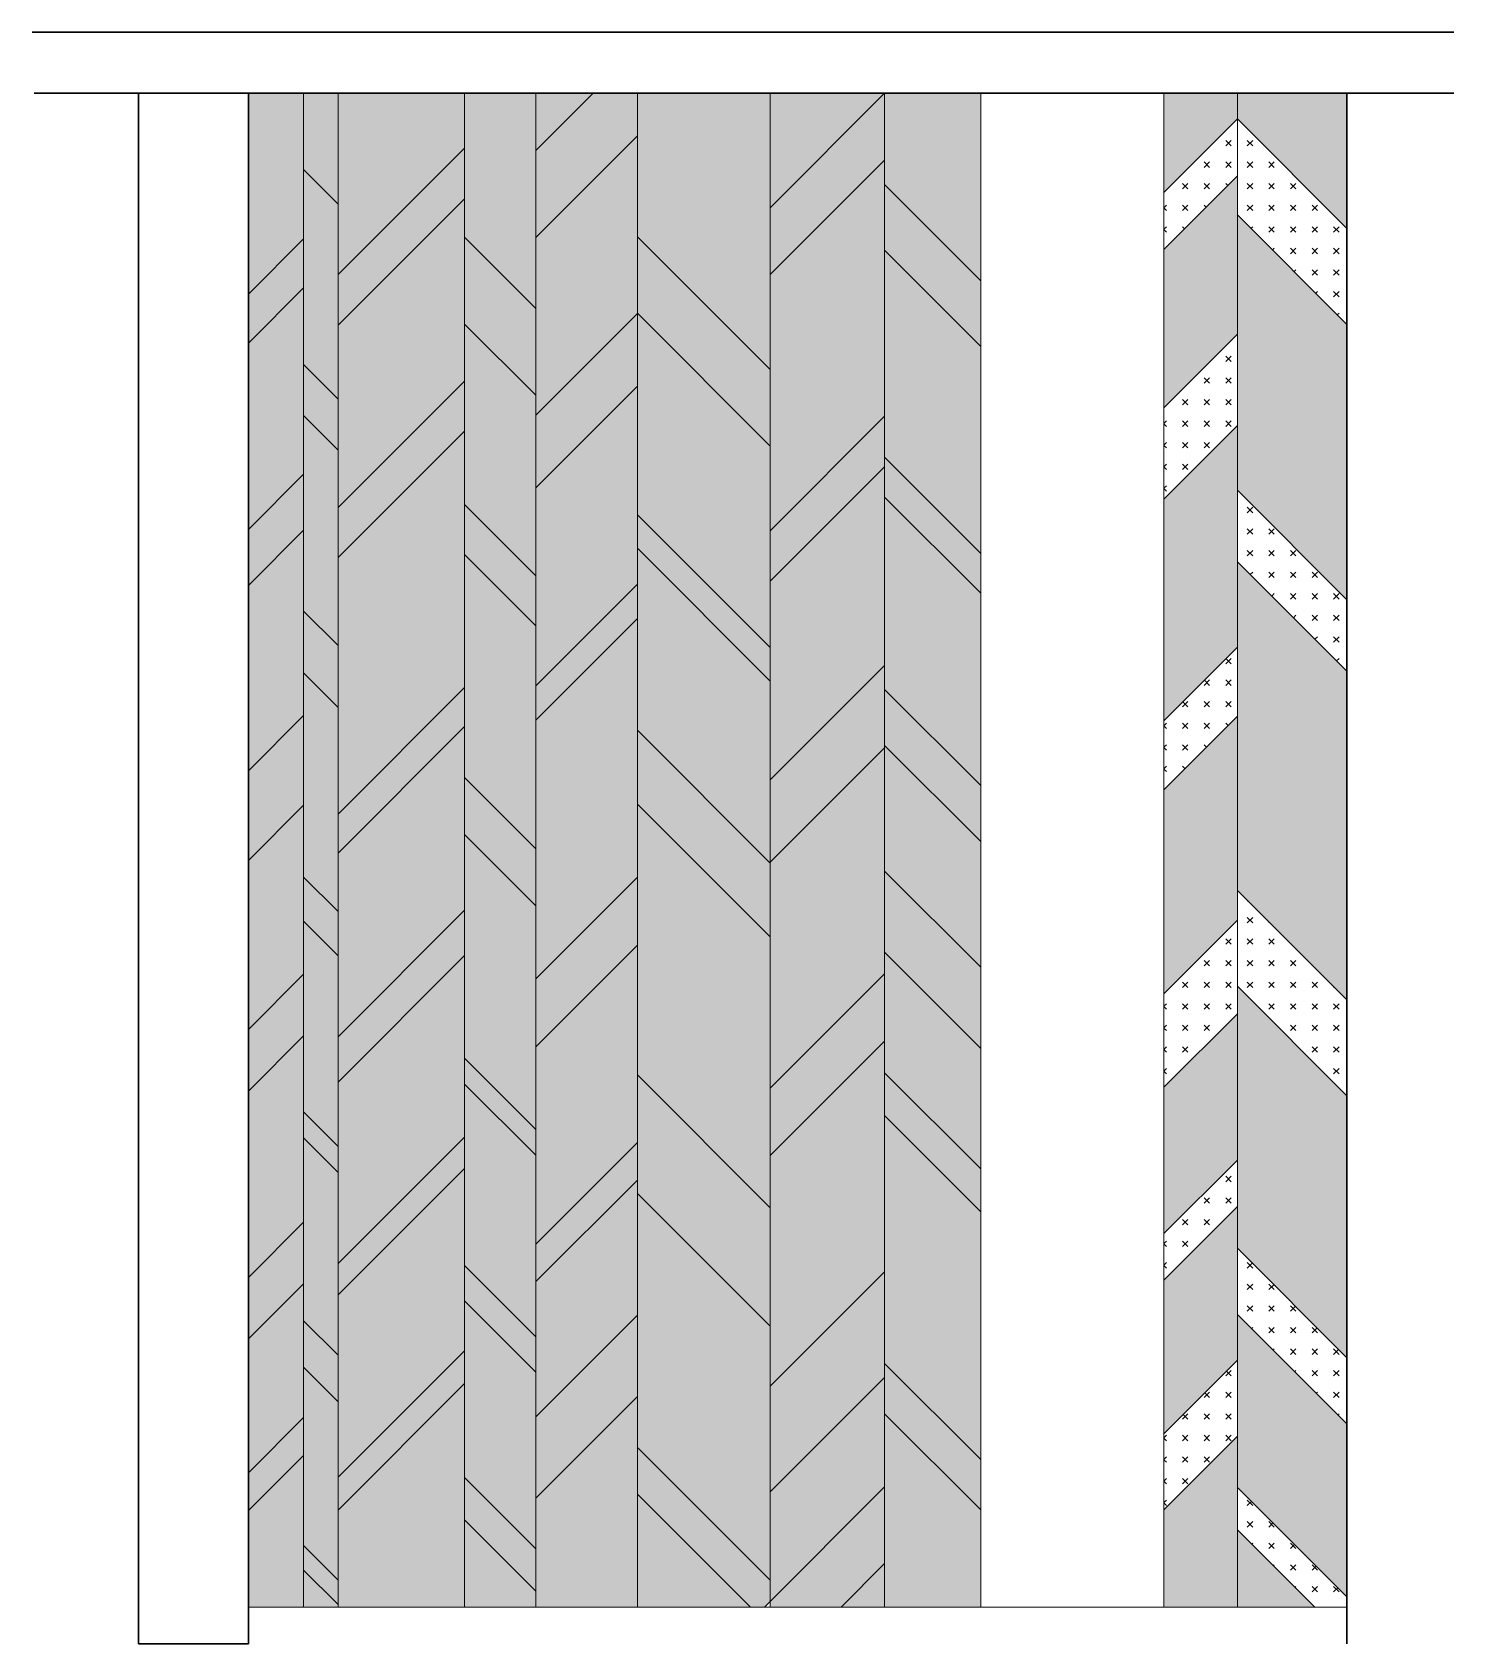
# Model space of a CAD drawing. Header units: millimetres. Extents: x 56222 to 3066687, y -650199 to -121287.
# Drawn here: x 149391.2 to 149507.7, y -181032.5 to -180900.5 of the extents above; entities that cross this region are included whole.
import ezdxf

# ---------------------------------------------------------------- set-up
doc = ezdxf.new("R2010")
doc.units = ezdxf.units.MM
doc.header["$MEASUREMENT"] = 0
for name, color, linetype, lineweight in [('FIRST FLOOR ( DW_RAIL )', 7, 'Continuous', 9), ('FURNI', 25, 'Continuous', 5), ('FURNITURE', 32, 'Continuous', 9), ('SECTION ( SLAB PLine )', 104, 'Continuous', 30), ('XX~SLAB ( BEAM )~ ( DIM )', 7, 'Continuous', 9)]:
    doc.layers.add(name, color=color, linetype=linetype, lineweight=lineweight)
doc.layers.add('hatch', color=250, linetype='Continuous', lineweight=9, transparency=0.5)
pattern_1 = [(45, (586.4676, 243.8579), (0, 1.767766953), [0.625, -1.875]), (135, (586.9095, 243.8579), (-1.767766953, 1e-16), [0.625, -1.875])]

msp = doc.modelspace()

# ---------------------------------------------------------------- hatches: boundary and pattern name
at = {"layer": 'FURNITURE', "lineweight": 0, "true_color": 0xc2cd98, "transparency": 33554633}
h = msp.add_hatch(color=9, dxfattribs=at)
h.dxf.hatch_style = 1
h.paths.add_polyline_path([(149413.4713, -180905.5258), (149408.9419, -180905.5258), (149408.9419, -180921.9689), (149413.4713, -180917.4396)])
h.paths.add_polyline_path([(149413.4713, -180921.4699), (149408.9419, -180925.9993), (149408.9419, -180941.2584), (149413.4713, -180936.729)])
h.paths.add_polyline_path([(149413.4713, -180941.313), (149408.9419, -180945.8424), (149408.9419, -180961.0186), (149413.4713, -180956.4892)])
h.paths.add_polyline_path([(149413.4713, -180963.831), (149408.9419, -180968.3604), (149408.9419, -180982.2082), (149413.4713, -180977.6788)])
h.paths.add_polyline_path([(149413.4713, -180982.7275), (149408.9419, -180987.2569), (149408.9419, -181002.5115), (149413.4713, -180997.9821)])
h.paths.add_polyline_path([(149413.4713, -181003.0308), (149408.9419, -181007.5602), (149408.9419, -181018.5121), (149413.4713, -181013.9827)])
h.paths.add_polyline_path([(149413.4713, -181017.094), (149408.9419, -181021.6234), (149408.9419, -181029.5258), (149413.4713, -181029.5258)])
h.paths.add_polyline_path([(149426.6562, -181011.2149), (149416.2998, -181021.5714), (149416.2998, -181029.5258), (149426.6562, -181029.5258)])
h.paths.add_polyline_path([(149426.6562, -180993.599), (149416.2998, -181003.9555), (149416.2998, -181018.8851), (149426.6562, -181008.5286)])
h.paths.add_polyline_path([(149426.6562, -180991.0271), (149426.6562, -180976.1571), (149416.2998, -180986.5136), (149416.2998, -181001.3835)])
h.paths.add_polyline_path([(149426.6562, -180957.4064), (149416.2998, -180967.7628), (149416.2998, -180982.8009), (149426.6562, -180972.4444)])
h.paths.add_polyline_path([(149416.2998, -180976.174), (149413.4713, -180973.3455), (149413.4713, -180977.6788), (149413.4713, -180988.9545), (149416.2998, -180991.783)])
h.paths.add_polyline_path([(149416.2998, -180955.8358), (149413.4713, -180953.0073), (149413.4713, -180956.4892), (149413.4713, -180969.7222), (149416.2998, -180972.5507)])
h.paths.add_polyline_path([(149426.6562, -180933.1973), (149416.2998, -180943.5538), (149416.2998, -180964.5632), (149426.6562, -180954.2067)])
h.paths.add_polyline_path([(149426.6562, -180914.1758), (149416.2998, -180924.5323), (149416.2998, -180939.4603), (149426.6562, -180929.1039)])
h.paths.add_polyline_path([(149426.6562, -180910.0118), (149426.6562, -180905.5258), (149416.2998, -180905.5258), (149416.2998, -180920.3682)])
h.paths.add_polyline_path([(149416.2998, -180914.6073), (149413.4713, -180911.7788), (149413.4713, -180917.4396), (149413.4713, -180927.7544), (149416.2998, -180930.5828)])
h.paths.add_polyline_path([(149416.2998, -180934.7469), (149413.4713, -180931.9184), (149413.4713, -180936.729), (149413.4713, -180947.9401), (149416.2998, -180950.7686)])
h.paths.add_polyline_path([(149416.2998, -180993.9198), (149413.4713, -180991.0914), (149413.4713, -180997.9821), (149413.4713, -181006.0638), (149416.2998, -181008.8922)])
h.paths.add_polyline_path([(149416.2998, -181012.6992), (149413.4713, -181009.8708), (149413.4713, -181013.9827), (149413.4713, -181024.4876), (149416.2998, -181027.316)])
h.paths.add_polyline_path([(149413.4713, -181026.4884), (149413.4713, -181029.5258), (149416.2998, -181029.5258), (149416.2998, -181029.3169)])
h.paths.add_polyline_path([(149432.4942, -181028.2241), (149426.6562, -181022.3861), (149426.6562, -181029.5258), (149432.4942, -181029.5258)])
h.paths.add_polyline_path([(149432.4942, -181010.2765), (149426.6562, -181004.4386), (149426.6562, -181018.9199), (149432.4942, -181024.7579)])
h.paths.add_polyline_path([(149440.82, -181012.2666), (149432.4942, -181020.5924), (149432.4942, -181029.5258), (149440.82, -181029.5258)])
h.paths.add_polyline_path([(149440.82, -181020.2701), (149440.82, -181029.5258), (149450.0758, -181029.5258)])
h.paths.add_polyline_path([(149451.6992, -181006.5189), (149440.82, -180995.6398), (149440.82, -181016.4471), (149451.6992, -181027.3263)])
h.paths.add_polyline_path([(149440.82, -180994.5398), (149432.4942, -181002.8657), (149432.4942, -181013.9449), (149440.82, -181005.6191)])
h.paths.add_polyline_path([(149432.4942, -180992.514), (149426.6562, -180986.676), (149426.6562, -181001.55), (149432.4942, -181007.388)])
h.paths.add_polyline_path([(149440.82, -180975.2949), (149432.4942, -180983.6207), (149432.4942, -180999.7976), (149440.82, -180991.4718)])
h.paths.add_polyline_path([(149451.6992, -180974.622), (149440.82, -180963.7428), (149440.82, -180985.9351), (149451.6992, -180996.8142)])
h.paths.add_polyline_path([(149432.4942, -180972.0723), (149426.6562, -180966.2343), (149426.6562, -180984.5578), (149432.4942, -180990.3957)])
h.paths.add_polyline_path([(149432.4942, -180949.1507), (149426.6562, -180943.3127), (149426.6562, -180961.5767), (149432.4942, -180967.4146)])
h.paths.add_polyline_path([(149440.82, -180948.5514), (149432.4942, -180956.8772), (149432.4942, -180978.0696), (149440.82, -180969.7438)])
h.paths.add_polyline_path([(149440.82, -180942.7976), (149440.82, -180957.7003), (149451.6637, -180968.5439), (149451.6992, -180968.5084), (149451.6992, -180953.6767)])
h.paths.add_polyline_path([(149440.8278, -180923.5488), (149440.82, -180923.5567), (149440.82, -180940.0509), (149451.6992, -180950.9301), (149451.6992, -180934.4202)])
h.paths.add_polyline_path([(149440.82, -180929.5151), (149432.4942, -180937.841), (149432.4942, -180954.0501), (149440.82, -180945.7243)])
h.paths.add_polyline_path([(149432.4942, -180930.2644), (149426.6562, -180924.4264), (149426.6562, -180939.2192), (149432.4942, -180945.0572)])
h = msp.add_hatch(color=9, dxfattribs=at)
h.dxf.hatch_style = 1
h.paths.add_polyline_path([(149432.4942, -180905.5258), (149426.6562, -180905.5258), (149426.6562, -180917.3133), (149432.4942, -180923.1513)])
h.paths.add_polyline_path([(149451.6992, -180905.5258), (149440.82, -180905.5258), (149440.82, -180917.2831), (149451.6992, -180928.1623)])
h.paths.add_polyline_path([(149440.82, -180909.0008), (149432.4942, -180917.3266), (149432.4942, -180931.8825), (149440.82, -180923.5567)])
h.paths.add_polyline_path([(149437.1819, -180905.5258), (149432.4942, -180905.5258), (149432.4942, -180910.2135)])
h.paths.add_polyline_path([(149461.0694, -180911.004), (149451.6992, -180920.3742), (149451.6992, -180941.3563), (149461.0694, -180931.9861)])
h.paths.add_polyline_path([(149468.9419, -180926.2579), (149461.0694, -180918.3854), (149461.0694, -180931.9861), (149461.0694, -180935.3428), (149468.9419, -180943.2153)])
h.paths.add_polyline_path([(149461.0694, -180936.1289), (149451.6992, -180945.4991), (149451.6992, -180961.7615), (149461.0694, -180952.3913)])
h.paths.add_polyline_path([(149468.9419, -180946.4792), (149461.0694, -180938.6067), (149461.0694, -180954.3506), (149468.9419, -180962.2231)])
h.paths.add_polyline_path([(149461.0694, -180959.1381), (149451.6992, -180968.5084), (149451.6992, -180987.0267), (149461.0694, -180977.6565)])
h.paths.add_polyline_path([(149461.0694, -180958.9443), (149461.0694, -180969.2404), (149468.9419, -180977.1129), (149468.9419, -180966.8168)])
h.paths.add_polyline_path([(149461.0694, -180983.1623), (149451.6992, -180992.5325), (149451.6992, -181011.4377), (149461.0694, -181002.0675)])
h.paths.add_polyline_path([(149468.9419, -180997.1335), (149461.0694, -180989.261), (149461.0694, -181009.5699), (149468.9419, -181017.4424)])
h.paths.add_polyline_path([(149461.0694, -181010.7082), (149451.6992, -181020.0784), (149451.6992, -181029.0538), (149461.0694, -181019.6836)])
h.paths.add_polyline_path([(149461.0694, -181025.957), (149457.5006, -181029.5258), (149461.0694, -181029.5258)])
h.paths.add_polyline_path([(149468.9419, -181021.5525), (149461.0694, -181013.68), (149461.0694, -181029.5258), (149468.9419, -181029.5258)])
h.paths.add_polyline_path([(149468.9419, -180983.7617), (149461.0694, -180975.8892), (149461.0694, -180985.7554), (149468.9419, -180993.6279)])
h.paths.add_polyline_path([(149461.0694, -180905.5258), (149451.6992, -180905.5258), (149451.6992, -180914.896)])
h = msp.add_hatch(color=9, dxfattribs=at)
h.dxf.hatch_style = 1
h.paths.add_polyline_path([(149468.9419, -180905.5258), (149461.0694, -180905.5258), (149461.0694, -180913.0057), (149468.9419, -180920.8782)])
h = msp.add_hatch(color=9, dxfattribs=at)
h.dxf.hatch_style = 1
h.paths.add_polyline_path([(149489.9653, -181015.5291), (149483.9419, -181021.5525), (149483.9419, -181029.5258), (149489.9653, -181029.5258)])
h.paths.add_polyline_path([(149489.9653, -181023.1867), (149489.9653, -181029.5258), (149496.3044, -181029.5258)])
h.paths.add_polyline_path([(149498.9419, -181014.5227), (149489.9653, -181005.546), (149489.9653, -181019.7156), (149498.9419, -181028.6922)])
h.paths.add_polyline_path([(149489.9653, -180996.712), (149483.9419, -181002.7354), (149483.9419, -181015.3328), (149489.9653, -181009.3094)])
h.paths.add_polyline_path([(149498.9419, -180987.6485), (149489.9653, -180978.6719), (149489.9653, -181000.1202), (149498.9419, -181009.0968)])
h.paths.add_polyline_path([(149489.9653, -180980.9164), (149483.9419, -180986.9398), (149483.9419, -180998.9242), (149489.9653, -180992.9009)])
h.paths.add_polyline_path([(149489.9653, -180956.5556), (149483.9419, -180962.579), (149483.9419, -180979.2881), (149489.9653, -180973.2647)])
h.paths.add_polyline_path([(149498.9419, -180952.8719), (149489.9653, -180943.8952), (149489.9653, -180970.815), (149498.9419, -180979.7917)])
h.paths.add_polyline_path([(149498.9419, -180924.457), (149489.9653, -180915.4803), (149489.9653, -180938.0484), (149498.9419, -180947.025)])
h.paths.add_polyline_path([(149489.9653, -180932.7501), (149483.9419, -180938.7734), (149483.9419, -180956.9236), (149489.9653, -180950.9003)])
h.paths.add_polyline_path([(149489.9653, -180912.2901), (149483.9419, -180918.3134), (149483.9419, -180931.2881), (149489.9653, -180925.2647)])
h.paths.add_polyline_path([(149498.9419, -180905.5258), (149489.9653, -180905.5258), (149489.9653, -180907.6324), (149498.9419, -180916.6091)])
h.paths.add_polyline_path([(149489.9653, -180905.5258), (149483.9419, -180905.5258), (149483.9419, -180913.6558), (149489.9653, -180907.6324)])
at = {"layer": 'hatch', "lineweight": 0, "true_color": 0x7aafdf, "transparency": 33554687}
h = msp.add_hatch(dxfattribs=at)
h.set_pattern_fill('CROSS', color=143, scale=5, angle=45)
h.set_pattern_definition(pattern_1)
h.paths.add_polyline_path([(149413.4713, -181017.094), (149413.4713, -181013.9827), (149408.9419, -181018.5121), (149408.9419, -181021.6234)])
h.paths.add_polyline_path([(149416.2998, -181008.8922), (149413.4713, -181006.0638), (149413.4713, -181009.8708), (149416.2998, -181012.6992)])
h.paths.add_polyline_path([(149426.6562, -181011.2149), (149426.6562, -181008.5286), (149416.2998, -181018.8851), (149416.2998, -181021.5714)])
h.paths.add_polyline_path([(149416.2998, -181027.316), (149413.4713, -181024.4876), (149413.4713, -181026.4884), (149416.2998, -181029.3169)])
h.paths.add_polyline_path([(149426.6562, -181018.9199), (149426.6562, -181022.3861), (149432.4942, -181028.2241), (149432.4942, -181024.7579)])
h.paths.add_polyline_path([(149440.82, -181012.2666), (149440.82, -181005.6191), (149432.4942, -181013.9449), (149432.4942, -181020.5924)])
h.paths.add_polyline_path([(149440.82, -181016.4471), (149440.82, -181020.2701), (149450.0758, -181029.5258), (149451.2272, -181029.5258), (149451.6992, -181029.0538), (149451.6992, -181027.3263)])
h.paths.add_polyline_path([(149461.0694, -181025.957), (149461.0694, -181019.6836), (149451.6992, -181029.0538), (149451.6992, -181029.5258), (149457.5006, -181029.5258)])
h.paths.add_polyline_path([(149461.0694, -181009.5699), (149461.0694, -181013.68), (149468.9419, -181021.5525), (149468.9419, -181017.4424)])
h.paths.add_polyline_path([(149461.0694, -181002.0675), (149451.6992, -181011.4377), (149451.6992, -181020.0784), (149461.0694, -181010.7082)])
h.paths.add_polyline_path([(149440.82, -180985.9351), (149440.82, -180995.6398), (149451.6992, -181006.5189), (149451.6992, -180996.8142)])
h.paths.add_polyline_path([(149440.82, -180994.5398), (149440.82, -180991.4718), (149432.4942, -180999.7976), (149432.4942, -181002.8657)])
h.paths.add_polyline_path([(149426.6562, -181001.55), (149426.6562, -181004.4386), (149432.4942, -181010.2765), (149432.4942, -181007.388)])
h.paths.add_polyline_path([(149426.6562, -180993.599), (149426.6562, -180991.0271), (149416.2998, -181001.3835), (149416.2998, -181003.9555)])
h.paths.add_polyline_path([(149413.4713, -180997.9821), (149408.9419, -181002.5115), (149408.9419, -181007.5602), (149413.4713, -181003.0308)])
h.paths.add_polyline_path([(149413.4713, -180988.9545), (149413.4713, -180991.0914), (149416.2998, -180993.9198), (149416.2998, -180991.783)])
h.paths.add_polyline_path([(149413.4713, -180977.6788), (149408.9419, -180982.2082), (149408.9419, -180987.2569), (149413.4713, -180982.7275)])
h.paths.add_polyline_path([(149426.6562, -180976.1571), (149426.6562, -180972.4444), (149416.2998, -180982.8009), (149416.2998, -180986.5136)])
h.paths.add_polyline_path([(149426.6562, -180984.5578), (149426.6562, -180986.676), (149432.4942, -180992.514), (149432.4942, -180990.3957)])
h.paths.add_polyline_path([(149440.82, -180975.2949), (149440.82, -180969.7438), (149432.4942, -180978.0696), (149432.4942, -180983.6207)])
h.paths.add_polyline_path([(149461.0694, -180983.1623), (149461.0694, -180977.6565), (149451.6992, -180987.0267), (149451.6992, -180992.5325)])
h.paths.add_polyline_path([(149461.0694, -180985.7554), (149461.0694, -180989.261), (149468.9419, -180997.1335), (149468.9419, -180993.6279)])
h.paths.add_polyline_path([(149468.9419, -180977.1129), (149461.0694, -180969.2404), (149461.0694, -180975.8892), (149468.9419, -180983.7617)])
h.paths.add_polyline_path([(149461.0694, -180954.3506), (149461.0694, -180958.9443), (149468.9419, -180966.8168), (149468.9419, -180962.2231)])
h.paths.add_polyline_path([(149461.0694, -180952.3913), (149451.6992, -180961.7615), (149451.6992, -180968.5084), (149461.0694, -180959.1381)])
h.paths.add_polyline_path([(149440.82, -180957.7003), (149440.82, -180963.7428), (149451.6992, -180974.622), (149451.6992, -180968.5794)])
h.paths.add_polyline_path([(149432.4942, -180967.4146), (149426.6562, -180961.5767), (149426.6562, -180966.2343), (149432.4942, -180972.0723)])
h.paths.add_polyline_path([(149426.6562, -180957.4064), (149426.6562, -180954.2067), (149416.2998, -180964.5632), (149416.2998, -180967.7628)])
h.paths.add_polyline_path([(149413.4713, -180956.4892), (149408.9419, -180961.0186), (149408.9419, -180968.3604), (149413.4713, -180963.831)])
h.paths.add_polyline_path([(149416.2998, -180950.7686), (149413.4713, -180947.9401), (149413.4713, -180953.0073), (149416.2998, -180955.8358)])
h.paths.add_polyline_path([(149413.4713, -180936.729), (149408.9419, -180941.2584), (149408.9419, -180945.8424), (149413.4713, -180941.313)])
h.paths.add_polyline_path([(149426.6562, -180933.1973), (149426.6562, -180929.1039), (149416.2998, -180939.4603), (149416.2998, -180943.5538)])
h.paths.add_polyline_path([(149426.6562, -180939.2192), (149426.6562, -180943.3127), (149432.4942, -180949.1507), (149432.4942, -180945.0572)])
h.paths.add_polyline_path([(149440.82, -180948.5514), (149440.82, -180945.7243), (149432.4942, -180954.0501), (149432.4942, -180956.8772)])
h.paths.add_polyline_path([(149440.82, -180940.0509), (149440.82, -180942.7976), (149451.6992, -180953.6767), (149451.6992, -180950.9301)])
h.paths.add_polyline_path([(149461.0694, -180936.1289), (149461.0694, -180931.9861), (149451.6992, -180941.3563), (149451.6992, -180945.4991)])
h.paths.add_polyline_path([(149461.0694, -180935.3428), (149461.0694, -180938.6067), (149468.9419, -180946.4792), (149468.9419, -180943.2153)])
h.paths.add_polyline_path([(149440.82, -180917.2831), (149440.82, -180923.541), (149451.6992, -180934.4202), (149451.6992, -180928.1623)])
h.paths.add_polyline_path([(149461.0694, -180911.004), (149461.0694, -180905.5258), (149451.6992, -180914.896), (149451.6992, -180920.3742)])
h.paths.add_polyline_path([(149461.0694, -180913.0057), (149461.0694, -180918.3854), (149468.9419, -180926.2579), (149468.9419, -180920.8782)])
h.paths.add_polyline_path([(149440.82, -180929.5151), (149440.82, -180923.5567), (149432.4942, -180931.8825), (149432.4942, -180937.841)])
h.paths.add_polyline_path([(149426.6562, -180917.3133), (149426.6562, -180924.4264), (149432.4942, -180930.2644), (149432.4942, -180923.1513)])
h.paths.add_polyline_path([(149440.82, -180909.0008), (149440.82, -180905.5258), (149437.1819, -180905.5258), (149432.4942, -180910.2135), (149432.4942, -180917.3266)])
h.paths.add_polyline_path([(149426.6562, -180914.1758), (149426.6562, -180910.0118), (149416.2998, -180920.3682), (149416.2998, -180924.5323)])
h.paths.add_polyline_path([(149416.2998, -180905.5258), (149413.4713, -180905.5258), (149413.4713, -180911.7788), (149416.2998, -180914.6073)])
h.paths.add_polyline_path([(149413.4713, -180921.4699), (149413.4713, -180917.4396), (149408.9419, -180921.9689), (149408.9419, -180925.9993)])
h.paths.add_polyline_path([(149413.4713, -180927.7544), (149413.4713, -180931.9184), (149416.2998, -180934.7469), (149416.2998, -180930.5828)])
h.paths.add_polyline_path([(149416.2998, -180972.5507), (149413.4713, -180969.7222), (149413.4713, -180973.3455), (149416.2998, -180976.174)])
h = msp.add_hatch(dxfattribs=at)
h.set_pattern_fill('CROSS', color=143, scale=5, angle=45)
h.set_pattern_definition(pattern_1)
h.paths.add_polyline_path([(149489.9653, -180912.2901), (149489.9653, -180907.6324), (149483.9419, -180913.6558), (149483.9419, -180918.3134)])
h.paths.add_polyline_path([(149498.9419, -180916.6091), (149489.9653, -180907.6324), (149489.9653, -180915.4803), (149498.9419, -180924.457)])
h.paths.add_polyline_path([(149489.9653, -180925.2647), (149483.9419, -180931.2881), (149483.9419, -180938.7734), (149489.9653, -180932.7501)])
h.paths.add_polyline_path([(149489.9653, -180938.0484), (149489.9653, -180943.8952), (149498.9419, -180952.8719), (149498.9419, -180947.025)])
h.paths.add_polyline_path([(149489.9653, -180950.9003), (149483.9419, -180956.9236), (149483.9419, -180962.579), (149489.9653, -180956.5556)])
h.paths.add_polyline_path([(149498.9419, -180979.7917), (149489.9653, -180970.815), (149489.9653, -180978.6719), (149498.9419, -180987.6485)])
h.paths.add_polyline_path([(149489.9653, -180973.2647), (149483.9419, -180979.2881), (149483.9419, -180986.9398), (149489.9653, -180980.9164)])
h.paths.add_polyline_path([(149489.9653, -181000.1202), (149489.9653, -181005.546), (149498.9419, -181014.5227), (149498.9419, -181009.0968)])
h.paths.add_polyline_path([(149489.9653, -180996.712), (149489.9653, -180992.9009), (149483.9419, -180998.9242), (149483.9419, -181002.7354)])
h.paths.add_polyline_path([(149489.9653, -181009.3094), (149483.9419, -181015.3328), (149483.9419, -181021.5525), (149489.9653, -181015.5291)])
h.paths.add_polyline_path([(149489.9653, -181019.7156), (149489.9653, -181023.1867), (149496.3044, -181029.5258), (149498.9419, -181029.5258), (149498.9419, -181028.6922)])

# ---------------------------------------------------------------- linework, layer by layer
at = {"layer": 'FIRST FLOOR ( DW_RAIL )', "lineweight": 0, "transparency": 33554633}
for p, q in [((149413.4713, -180905.5258), (149413.4713, -181029.5258)), ((149416.2998, -180905.5258), (149416.2998, -181029.5258)), ((149426.6562, -180905.5258), (149426.6562, -181029.5258)), ((149432.4942, -180905.5258), (149432.4942, -181029.5258)), ((149437.1819, -180905.5258), (149432.4942, -180910.2135)), ((149440.82, -180905.5258), (149440.82, -181029.5258)), ((149451.6992, -180905.5258), (149451.6992, -181029.5258)), ((149461.0694, -180905.5258), (149451.6992, -180914.896)), ((149461.0694, -180905.5258), (149461.0694, -181029.5258)), ((149468.9419, -180905.5258), (149468.9419, -181029.5258)), ((149489.9653, -180907.6324), (149483.9419, -180913.6558)), ((149489.9653, -180907.6324), (149498.9419, -180916.6091)), ((149440.82, -180909.0008), (149432.4942, -180917.3266)), ((149426.6562, -180910.0118), (149416.2998, -180920.3682)), ((149461.0694, -180911.004), (149451.6992, -180920.3742)), ((149413.4713, -180911.7788), (149416.2998, -180914.6073)), ((149489.9653, -180912.2901), (149483.9419, -180918.3134)), ((149461.0694, -180913.0057), (149468.9419, -180920.8782)), ((149426.6562, -180914.1758), (149416.2998, -180924.5323)), ((149489.9653, -180915.4803), (149498.9419, -180924.457)), ((149413.4713, -180917.4396), (149408.9419, -180921.9689)), ((149426.6562, -180917.3133), (149432.4942, -180923.1513)), ((149440.82, -180917.2831), (149451.6992, -180928.1623)), ((149461.0694, -180918.3854), (149468.9419, -180926.2579)), ((149413.4713, -180921.4699), (149408.9419, -180925.9993)), ((149426.6562, -180924.4264), (149432.4942, -180930.2644)), ((149440.82, -180923.5567), (149432.4942, -180931.8825)), ((149440.82, -180923.541), (149451.6992, -180934.4202)), ((149489.9653, -180925.2647), (149483.9419, -180931.2881)), ((149413.4713, -180927.7544), (149416.2998, -180930.5828)), ((149426.6562, -180929.1039), (149416.2998, -180939.4603)), ((149440.82, -180929.5151), (149432.4942, -180937.841)), ((149413.4713, -180931.9184), (149416.2998, -180934.7469)), ((149461.0694, -180931.9861), (149451.6992, -180941.3563)), ((149426.6562, -180933.1973), (149416.2998, -180943.5538)), ((149489.9653, -180932.7501), (149483.9419, -180938.7734)), ((149461.0694, -180936.1289), (149451.6992, -180945.4991)), ((149461.0694, -180935.3428), (149468.9419, -180943.2153)), ((149413.4713, -180936.729), (149408.9419, -180941.2584)), ((149461.0694, -180938.6067), (149468.9419, -180946.4792)), ((149489.9653, -180938.0484), (149498.9419, -180947.025)), ((149426.6562, -180939.2192), (149432.4942, -180945.0572)), ((149440.82, -180940.0509), (149451.6992, -180950.9301)), ((149413.4713, -180941.313), (149408.9419, -180945.8424)), ((149440.82, -180942.7976), (149451.6992, -180953.6767)), ((149426.6562, -180943.3127), (149432.4942, -180949.1507)), ((149489.9653, -180943.8952), (149498.9419, -180952.8719)), ((149440.82, -180945.7243), (149432.4942, -180954.0501)), ((149413.4713, -180947.9401), (149416.2998, -180950.7686)), ((149440.82, -180948.5514), (149432.4942, -180956.8772)), ((149489.9653, -180950.9003), (149483.9419, -180956.9236)), ((149413.4713, -180953.0073), (149416.2998, -180955.8358)), ((149461.0694, -180952.3913), (149451.6992, -180961.7615)), ((149426.6562, -180954.2067), (149416.2998, -180964.5632)), ((149461.0694, -180954.3506), (149468.9419, -180962.2231)), ((149413.4713, -180956.4892), (149408.9419, -180961.0186)), ((149426.6562, -180957.4064), (149416.2998, -180967.7628)), ((149489.9653, -180956.5556), (149483.9419, -180962.579)), ((149440.82, -180957.7003), (149451.6992, -180968.5794)), ((149461.0694, -180959.1381), (149451.6992, -180968.5084)), ((149461.0694, -180958.9443), (149468.9419, -180966.8168)), ((149426.6562, -180961.5767), (149432.4942, -180967.4146)), ((149413.4713, -180963.831), (149408.9419, -180968.3604)), ((149440.82, -180963.7428), (149451.6992, -180974.622)), ((149426.6562, -180966.2343), (149432.4942, -180972.0723)), ((149461.0694, -180969.2404), (149468.9419, -180977.1129)), ((149413.4713, -180969.7222), (149416.2998, -180972.5507)), ((149440.82, -180969.7438), (149432.4942, -180978.0696)), ((149489.9653, -180970.815), (149498.9419, -180979.7917)), ((149426.6562, -180972.4444), (149416.2998, -180982.8009)), ((149489.9653, -180973.2647), (149483.9419, -180979.2881)), ((149413.4713, -180973.3455), (149416.2998, -180976.174)), ((149440.82, -180975.2949), (149432.4942, -180983.6207)), ((149461.0694, -180975.8892), (149468.9419, -180983.7617)), ((149426.6562, -180976.1571), (149416.2998, -180986.5136)), ((149413.4713, -180977.6788), (149408.9419, -180982.2082)), ((149461.0694, -180977.6565), (149451.6992, -180987.0267)), ((149489.9653, -180978.6719), (149498.9419, -180987.6485)), ((149489.9653, -180980.9164), (149483.9419, -180986.9398)), ((149413.4713, -180982.7275), (149408.9419, -180987.2569)), ((149461.0694, -180983.1623), (149451.6992, -180992.5325)), ((149426.6562, -180984.5578), (149432.4942, -180990.3957)), ((149440.82, -180985.9351), (149451.6992, -180996.8142)), ((149461.0694, -180985.7554), (149468.9419, -180993.6279)), ((149426.6562, -180986.676), (149432.4942, -180992.514)), ((149413.4713, -180988.9545), (149416.2998, -180991.783)), ((149461.0694, -180989.261), (149468.9419, -180997.1335)), ((149413.4713, -180991.0914), (149416.2998, -180993.9198)), ((149426.6562, -180991.0271), (149416.2998, -181001.3835)), ((149440.82, -180991.4718), (149432.4942, -180999.7976)), ((149489.9653, -180992.9009), (149483.9419, -180998.9242)), ((149426.6562, -180993.599), (149416.2998, -181003.9555)), ((149440.82, -180994.5398), (149432.4942, -181002.8657)), ((149440.82, -180995.6398), (149451.6992, -181006.5189)), ((149489.9653, -180996.712), (149483.9419, -181002.7354)), ((149413.4713, -180997.9821), (149408.9419, -181002.5115)), ((149489.9653, -181000.1202), (149498.9419, -181009.0968)), ((149426.6562, -181001.55), (149432.4942, -181007.388)), ((149461.0694, -181002.0675), (149451.6992, -181011.4377)), ((149413.4713, -181003.0308), (149408.9419, -181007.5602)), ((149426.6562, -181004.4386), (149432.4942, -181010.2765)), ((149413.4713, -181006.0638), (149416.2998, -181008.8922)), ((149440.82, -181005.6191), (149432.4942, -181013.9449)), ((149489.9653, -181005.546), (149498.9419, -181014.5227)), ((149426.6562, -181008.5286), (149416.2998, -181018.8851)), ((149413.4713, -181009.8708), (149416.2998, -181012.6992)), ((149461.0694, -181009.5699), (149468.9419, -181017.4424)), ((149489.9653, -181009.3094), (149483.9419, -181015.3328)), ((149426.6562, -181011.2149), (149416.2998, -181021.5714)), ((149461.0694, -181010.7082), (149451.6992, -181020.0784)), ((149440.82, -181012.2666), (149432.4942, -181020.5924)), ((149413.4713, -181013.9827), (149408.9419, -181018.5121)), ((149461.0694, -181013.68), (149468.9419, -181021.5525)), ((149489.9653, -181015.5291), (149483.9419, -181021.5525)), ((149440.82, -181016.4471), (149451.6992, -181027.3263)), ((149413.4713, -181017.094), (149408.9419, -181021.6234)), ((149426.6562, -181018.9199), (149432.4942, -181024.7579)), ((149440.82, -181020.2701), (149450.0758, -181029.5258)), ((149461.0694, -181019.6836), (149451.2272, -181029.5258)), ((149489.9653, -181019.7156), (149498.9419, -181028.6922)), ((149426.6562, -181022.3861), (149432.4942, -181028.2241)), ((149489.9653, -181023.1867), (149496.3044, -181029.5258)), ((149413.4713, -181024.4876), (149416.2998, -181027.316)), ((149461.0694, -181025.957), (149457.5006, -181029.5258)), ((149413.4713, -181026.4884), (149416.2998, -181029.3169))]:
    msp.add_line(p, q, dxfattribs=at)
at = {"layer": 'FURNI', "lineweight": 0}
for p, q in [((149483.9419, -181029.5258), (149483.9419, -180905.5258)), ((149489.9653, -181029.5258), (149489.9653, -180905.5258))]:
    msp.add_line(p, q, dxfattribs=at)
at = {"layer": 'SECTION ( SLAB PLine )', "color": 1}
for p, q in [((149391.233, -180900.5258), (149507.6975, -180900.5258)), ((149391.3848, -180905.5258), (149507.6975, -180905.5258))]:
    msp.add_line(p, q, dxfattribs=at)
at = {"layer": 'SECTION ( SLAB PLine )', "color": 1, "lineweight": 0}
msp.add_line((149408.9419, -181029.5258), (149498.9419, -181029.5258), dxfattribs=at)
at = {"layer": 'XX~SLAB ( BEAM )~ ( DIM )', "lineweight": 30}
msp.add_line((149498.9419, -180905.5258), (149498.9419, -181032.5258), dxfattribs=at)
msp.add_lwpolyline([(149399.9419, -180905.5258), (149408.9419, -180905.5258), (149408.9419, -181032.5258), (149399.9419, -181032.5258)], close=True, dxfattribs=at)

doc.saveas('drawing.dxf')
